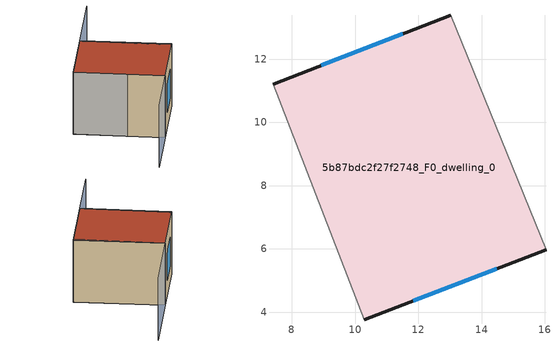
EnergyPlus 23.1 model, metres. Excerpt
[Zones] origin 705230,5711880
5b87bdc2f27f2748_F0_dwelling_0
 floor ground (EU_floor_Construction): 16.03,5.98 13.02,13.38 7.41,11.21 10.29,3.76 z0
 wall outside (EU_wall_Construction): 7.41,11.21 13.02,13.38 / 16.03,5.98 10.29,3.76 z0:6
 wall adiabatic (EU_wall_Construction): 13.02,13.38 16.03,5.98 / 10.29,3.76 7.41,11.21 z0:6
 window (EU_Window_Construction): 8.93,11.8 11.5,12.8 / 14.48,5.38 11.84,4.36 z1.62:4.38
 roof outside (EU_roof_Construction): 13.02,13.38 16.03,5.98 10.29,3.76 7.41,11.21 z6
shading: 7.4,11.22 10.29,3.76 / 10.29,3.76 5.04,1.72 / 15.92,5.93 13.02,13.38 / 13.02,13.38 19.28,15.81 z0:6
[Building]
EU S2 Campaign: North Axis=0; Terrain=City; Solar Distribution=FullExterior
[Site:Location]
London: Latitude=51.5; Longitude=-0.5; Time Zone=0; Elevation=25
[SizingPeriod:WeatherFileDays]
AnnualSizingPeriod: Begin Month=1; Begin Day of Month=1; End Month=12; End Day of Month=31; Day of Week for Start Day=Monday; Use Weather File Daylight Saving Period=No; Use Weather File Rain and Snow Indicators=No
[MATERIAL]
EU_InternalMass_Material: Roughness=MediumRough; Thickness=0.1; Conductivity=1; Density=1800; Specific Heat=900; Thermal Absorptance=0.9; Solar Absorptance=0.7; Visible Absorptance=0.7
[MATERIAL:NOMASS] Roughness=MediumRough; Thermal Absorptance=0.9; Solar Absorptance=0.7; Visible Absorptance=0.7
Name | Thermal Resistance
EU_wall_NoMass | 0.727863
EU_roof_NoMass | 0.773354
EU_floor_NoMass | 1.79329
[WINDOWMATERIAL:SIMPLEGLAZINGSYSTEM]
EU_Window_SimpleGlazing: UFactor=2.58614; Solar Heat Gain Coefficient=0.76; Visible Transmittance=0.76
[CONSTRUCTION]
EU_wall_Construction: EU_wall_NoMass
EU_roof_Construction: EU_roof_NoMass
EU_floor_Construction: EU_floor_NoMass
EU_InternalMass_Construction: EU_InternalMass_Material
EU_Window_Construction: EU_Window_SimpleGlazing
[ZONE]
5b87bdc2f27f2748_F0_dwelling_0: Type=1; Multiplier=1; Ceiling Height=autocalculate; Volume=291.785; Floor Area=autocalculate; Part of Total Floor Area=Yes
[INTERNALMASS]
5b87bdc2f27f2748_F0_dwelling_0_EU_InternalMass: Construction=EU_InternalMass_Construction; Zone or ZoneList=5b87bdc2f27f2748_F0_dwelling_0; Surface Area=48.6309
[OTHEREQUIPMENT]
EU_Step8_InternalGain_5b87bdc2f27f2748_F0_dwelling_0_f000: Fuel Type=Electricity; Zone or ZoneList or Space or SpaceList=5b87bdc2f27f2748_F0_dwelling_0; Schedule=EU_Step8_GainSchedule_5b87bdc2f27f2748_F0_dwelling_0_f000; Design Level Calculation Method=Watts/Area; Power per Zone Floor Area=1; Fraction Latent=0; Fraction Radiant=0; Fraction Lost=0; Carbon Dioxide Generation Rate=0; EndUse Subcategory=EU_Step8_InternalGains
[ZONEVENTILATION:DESIGNFLOWRATE]
EU_ConstantAir_5b87bdc2f27f2748_F0_dwelling_0: Zone or ZoneList or Space or SpaceList=5b87bdc2f27f2748_F0_dwelling_0; Schedule=EU_AlwaysOn; Design Flow Rate Calculation Method=AirChanges/Hour; Air Changes per Hour=0.484901; Ventilation Type=Natural; Fan Pressure Rise=0; Fan Total Efficiency=1; Constant Term Coefficient=1; Temperature Term Coefficient=0; Velocity Term Coefficient=0; Velocity Squared Term Coefficient=0; Minimum Indoor Temperature=-100; Maximum Indoor Temperature=100; Delta Temperature=-100; Minimum Outdoor Temperature=-100; Maximum Outdoor Temperature=100; Maximum Wind Speed=40
[HVACTEMPLATE:THERMOSTAT]
EU_HeatOnly_5b87bdc2f27f2748_F0_dwelling_0: Constant Heating Setpoint=20; Constant Cooling Setpoint=50
[HVACTEMPLATE:ZONE:IDEALLOADSAIRSYSTEM]
5b87bdc2f27f2748_F0_dwelling_0: Template Thermostat=EU_HeatOnly_5b87bdc2f27f2748_F0_dwelling_0; System Availability Schedule=EU_AlwaysOn; Maximum Heating Supply Air Temperature=50; Minimum Cooling Supply Air Temperature=13; Maximum Heating Supply Air Humidity Ratio=0.0156; Minimum Cooling Supply Air Humidity Ratio=0.0077; Heating Limit=NoLimit; Cooling Limit=NoLimit; Heating Availability Schedule=EU_AlwaysOn; Cooling Availability Schedule=EU_CoolingOff; Dehumidification Control Type=ConstantSensibleHeatRatio; Cooling Sensible Heat Ratio=0.7; Dehumidification Setpoint=60; Humidification Control Type=None; Humidification Setpoint=30; Outdoor Air Method=None; Outdoor Air Flow Rate per Person=0.00944; Outdoor Air Flow Rate per Zone Floor Area=0; Outdoor Air Flow Rate per Zone=0; Demand Controlled Ventilation Type=None; Outdoor Air Economizer Type=NoEconomizer; Heat Recovery Type=None; Sensible Heat Recovery Effectiveness=0.7; Latent Heat Recovery Effectiveness=0.65
[SIZING:ZONE]
5b87bdc2f27f2748_F0_dwelling_0: Zone Cooling Design Supply Air Temperature Input Method=SupplyAirTemperature; Zone Cooling Design Supply Air Temperature=13; Zone Heating Design Supply Air Temperature Input Method=SupplyAirTemperature; Zone Heating Design Supply Air Temperature=50; Zone Cooling Design Supply Air Humidity Ratio=0.008; Zone Heating Design Supply Air Humidity Ratio=0.008; Cooling Design Air Flow Method=DesignDay; Cooling Design Air Flow Rate=0; Cooling Minimum Air Flow per Zone Floor Area=0.000762; Cooling Minimum Air Flow=0; Cooling Minimum Air Flow Fraction=0.2; Heating Design Air Flow Method=DesignDay; Heating Design Air Flow Rate=0; Heating Maximum Air Flow per Zone Floor Area=0.002032; Heating Maximum Air Flow=0.141576; Heating Maximum Air Flow Fraction=0.3; Account for Dedicated Outdoor Air System=No; Dedicated Outdoor Air System Control Strategy=NeutralSupplyAir; Dedicated Outdoor Air Low Setpoint Temperature for Design=autosize; Dedicated Outdoor Air High Setpoint Temperature for Design=autosize; Zone Load Sizing Method=Sensible Load Only No Latent Load; Zone Latent Cooling Design Supply Air Humidity Ratio Input Method=HumidityRatioDifference; Zone Cooling Design Supply Air Humidity Ratio Difference=0.005; Zone Latent Heating Design Supply Air Humidity Ratio Input Method=HumidityRatioDifference; Zone Humidification Design Supply Air Humidity Ratio Difference=0.005
[SCHEDULE:CONSTANT]
Name | Hourly Value
EU_AlwaysOn | 1
EU_CoolingOff | 0
[SCHEDULE:FILE]
EU_Step8_GainSchedule_5b87bdc2f27f2748_F0_dwelling_0_f000: File=../../schedules/5b87bdc2f27f2748/5b87bdc2f27f2748_F0_dwelling_0_f000_gain.csv; Column Number=1; Rows to Skip at Top=0; Number of Hours of Data=8760; Column Separator=Comma; Interpolate to Timestep=No; Minutes per Item=60; Adjust Schedule for Daylight Savings=Yes
